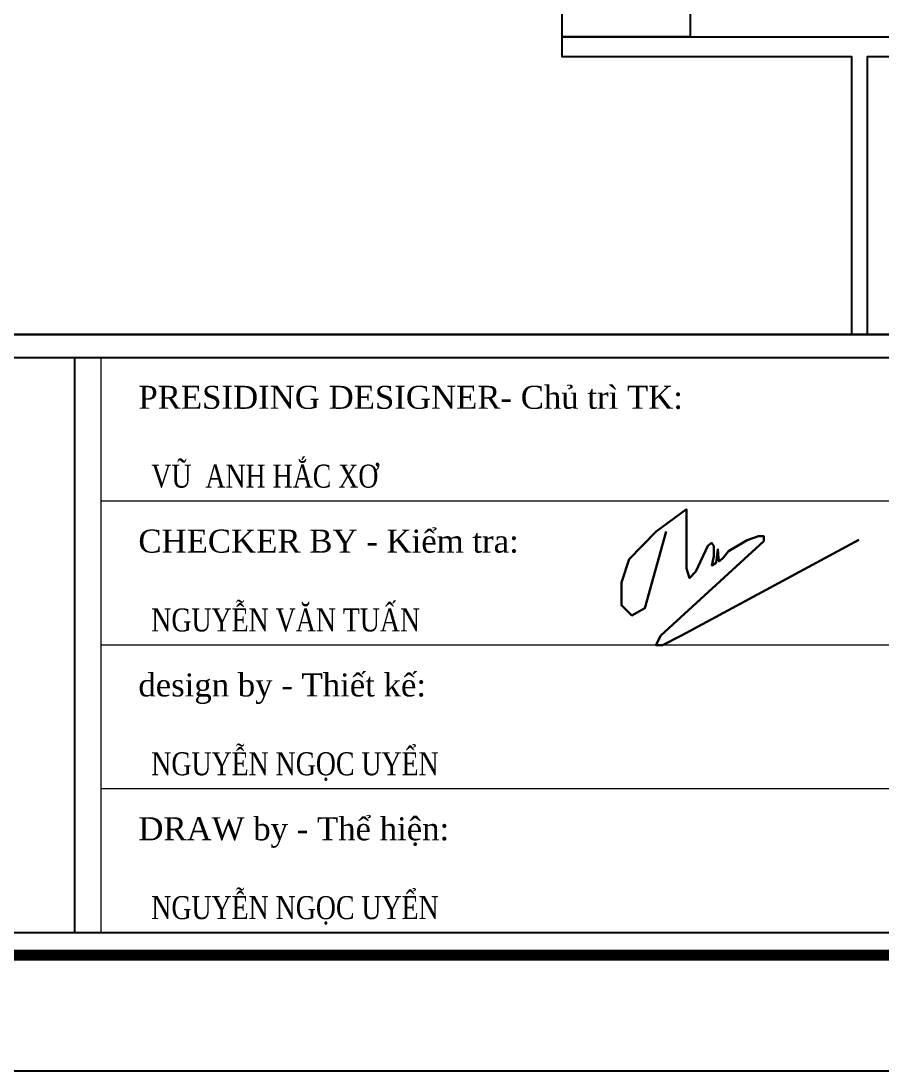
# Model space of a CAD drawing. Header units: inches. Extents: x 315041 to 662841, y -45540 to -35018.
# Drawn here: x 334569.1 to 334636.5, y -37638.9 to -37556.8 of the extents above; entities that cross this region are included whole.
import ezdxf

# ---------------------------------------------------------------- set-up
doc = ezdxf.new("R2010")
doc.units = ezdxf.units.IN
doc.header["$MEASUREMENT"] = 0
for name, color, linetype in [('1', 1, 'Continuous'), ('2', 2, 'Continuous'), ('6', 6, 'Continuous'), ('7', 7, 'Continuous'), ('BAO KHUNG', 31, 'Continuous')]:
    doc.layers.add(name, color=color, linetype=linetype)
doc.layers.add('Cover text', color=7, linetype='Continuous', true_color=0x52370f)
doc.layers.add('S-Hatch', color=8, linetype='Continuous', lineweight=9)
doc.styles.add('ST3', font='times.ttf', dxfattribs={"width": 0.8})

# ---------------------------------------------------------------- blocks, each defined once
blk = doc.blocks.new('A$C3be9bcc6')
at = {"layer": '1', "color": 5, "lineweight": 30}
blk.add_lwpolyline([(0.811, 8.889), (-0.844, 2.88), (-1.854, 2.329), (-2.682, 3.125), (-2.682, 4.901), (-2.07, 6.738), (0.045, 8.882), (2.404, 10.627), (2.404, 6.003), (2.647, 5.246), (3.152, 5.75), (4.089, 7.78), (4.365, 7.996), (4.546, 7.764), (4.546, 6.964), (4.378, 6.243), (4.725, 6.441), (4.87, 7.503), (4.912, 6.808), (4.964, 6.556), (5.303, 6.846), (5.707, 7.357), (6.262, 7.683), (7.157, 8.209), (8.048, 8.535), (8.448, 8.535), (8.448, 8.143), (0.405, 0.752), (0, 0), (0.54, 0), (2.007, 0.752), (15.875, 8.226)], dxfattribs=at)
blk = doc.blocks.new('A$C75D82031')
at = {"layer": '2', "color": 157, "linetype": 'Continuous'}
blk.add_lwpolyline([(0, 420), (594, 420), (594, 0), (0, 0)], close=True, dxfattribs=at)
at = {"layer": '7', "color": 147, "linetype": 'Continuous'}
blk.add_lwpolyline([(12.331, 57.61), (581.669, 57.61), (581.669, 409.19), (12.331, 409.19)], close=True, dxfattribs=at)
at = {"layer": 'BAO KHUNG', "color": 167, "linetype": 'Continuous', "const_width": 0.871}
blk.add_lwpolyline([(10.588, 9.067), (583.412, 9.067), (583.412, 410.933), (10.588, 410.933)], close=True, dxfattribs=at)
at = {"layer": 'BAO KHUNG', "color": 7}
for points in [[(144.951, 55.81), (285.801, 55.81), (285.801, 10.81), (144.951, 10.81)], [(211.893, 55.81), (474.138, 55.81), (474.138, 10.81), (211.893, 10.81)]]:
    blk.add_lwpolyline(points, close=True, dxfattribs=at)
at = {"layer": 'S-Hatch'}
for p, q in [((213.954, 10.81), (213.954, 55.81)), ((285.801, 44.56), (213.954, 44.56)), ((285.801, 33.31), (213.954, 33.31)), ((285.801, 22.06), (213.954, 22.06))]:
    blk.add_line(p, q, dxfattribs=at)
blk.add_blockref('A$C3be9bcc6', (257.324, 33.31))
at = {"layer": 'BAO KHUNG', "color": 7, "linetype": 'Continuous', "style": 'ST3'}
for s, p in [('PRESIDING DESIGNER- Chủ trì TK:', (216.863, 51.797)), ('CHECKER BY - Kiểm tra:', (216.863, 40.547)), ('design by - Thiết kế:', (216.863, 29.297)), ('DRAW by - Thể hiện:', (216.863, 18.047))]:
    blk.add_text(s, height=1.8, dxfattribs=at).set_placement(p)
at = {"layer": 'Cover text', "linetype": 'Continuous', "style": 'ST3', "width": 0.8}
for s, p in [('VŨ  ANH HẮC XƠ', (217.877, 45.631)), ('NGUYỄN VĂN TUẤN', (217.877, 34.381)), ('NGUYỄN NGỌC UYỂN', (217.877, 23.131)), ('NGUYỄN NGỌC UYỂN', (217.877, 11.881))]:
    blk.add_text(s, height=1.8, dxfattribs=at).set_placement(p)

msp = doc.modelspace()

# ---------------------------------------------------------------- linework, layer by layer
at = {"color": 8}
msp.add_lwpolyline([(334373.7734, -37405.5242), (334943.1113, -37405.5242), (334943.1113, -37581.3141), (334373.7734, -37581.3141)], close=True, dxfattribs=at)
at = {"layer": '2'}
msp.add_lwpolyline([(334634.1145, -37581.3141), (334634.1145, -37559.5931), (334611.4645, -37559.5931), (334611.4645, -37558.0431), (334657.9645, -37558.0431), (334657.9645, -37559.5931), (334635.3145, -37559.5931), (334635.3145, -37581.3141)], dxfattribs=at)
at = {"layer": '6', "color": 9}
msp.add_lwpolyline([(334621.4645, -37558.0431), (334611.4645, -37558.0431), (334611.4645, -37514.2931), (334621.4645, -37514.2931)], close=True, dxfattribs=at)

# ---------------------------------------------------------------- block references
at = {"color": 1}
msp.add_blockref('A$C75D82031', (334361.4423, -37638.9242), dxfattribs=at)

doc.saveas('drawing.dxf')
